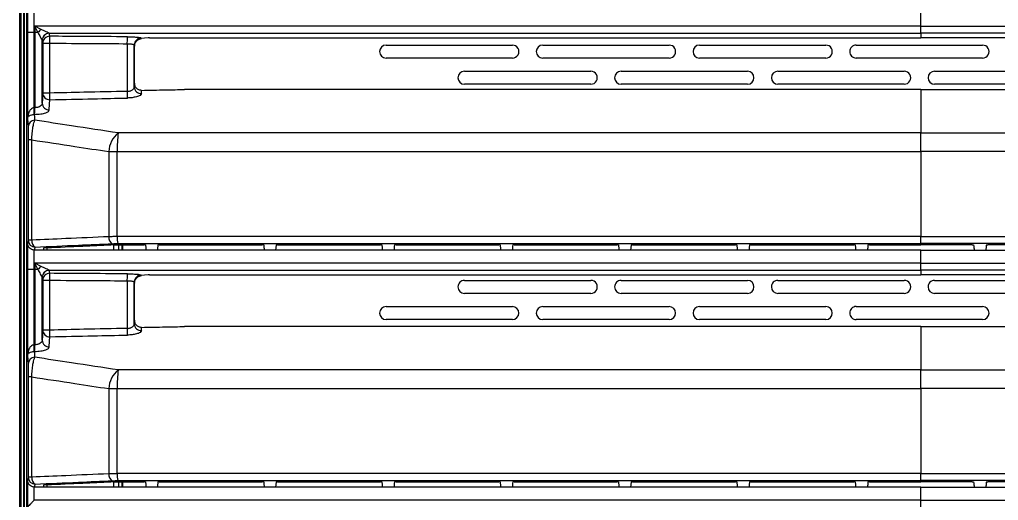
# Model space of a CAD drawing. Header units: millimetres. Extents: x -356 to 237, y 0 to 365.
# Drawn here: x 144.76 to 151.79, y 14.89 to 18.34 of the extents above; entities that cross this region are included whole.
import ezdxf

# ---------------------------------------------------------------- set-up
doc = ezdxf.new("R2010")
doc.units = ezdxf.units.MM

msp = doc.modelspace()

# ---------------------------------------------------------------- linework, layer by layer
at = {"color": 7, "linetype": 'Continuous', "lineweight": 25}
for p, q in [((144.7602, 24.613), (144.7602, 10.1015)), ((144.7687, 10.1015), (144.7687, 24.613)), ((144.7688, 10.1015), (144.7688, 24.613)), ((144.7728, 10.1015), (144.7728, 24.613)), ((144.7877, 24.613), (144.7877, 10.1015)), ((144.7903, 10.1015), (144.7903, 24.613)), ((144.7905, 10.1015), (144.7905, 24.613)), ((144.7926, 24.4127), (144.7926, 10.1015)), ((144.8102, 19.904), (144.8102, 14.8184)), ((144.8177, 18.4346), (144.8177, 18.2482)), ((144.8639, 18.2482), (144.8639, 18.3889)), ((151.2296, 18.294), (151.2296, 18.3887)), ((144.8689, 18.294), (144.8689, 18.2482)), ((144.915, 18.2711), (144.8689, 18.294)), ((144.8689, 18.294), (144.8727, 18.2863)), ((144.8727, 18.2863), (144.8922, 18.2482)), ((144.8727, 18.2482), (144.8727, 18.2863)), ((151.2296, 18.2442), (151.2296, 18.294)), ((144.8177, 18.2482), (144.8177, 17.6352)), ((144.8639, 18.2482), (144.8177, 18.2482)), ((144.8689, 18.2482), (144.8639, 18.2482)), ((144.8639, 17.7091), (144.8639, 18.2482)), ((144.8727, 18.2482), (144.8689, 18.2482)), ((144.8689, 18.2482), (144.8689, 17.7093)), ((144.8922, 18.2482), (144.8727, 18.2482)), ((144.8727, 17.7094), (144.8727, 18.2482)), ((145.6932, 18.2106), (151.2296, 18.2106)), ((151.2296, 18.2442), (151.2296, 18.2106)), ((156.766, 18.2106), (151.2296, 18.2106)), ((144.9227, 17.7414), (144.9227, 18.1931)), ((144.9269, 18.172), (144.9269, 17.8145)), ((144.9269, 18.172), (144.9769, 18.172)), ((144.9769, 17.8145), (144.9769, 18.172)), ((145.5337, 18.1684), (145.5337, 17.8267)), ((145.5837, 17.8585), (145.5837, 18.1592)), ((145.5852, 18.1513), (145.5881, 18.168)), ((145.5852, 17.886), (145.5852, 18.1513)), ((147.3911, 18.1584), (148.2981, 18.1584)), ((148.5161, 18.1584), (149.4231, 18.1584)), ((149.6411, 18.1584), (150.5481, 18.1584)), ((150.7661, 18.1584), (151.6731, 18.1584)), ((148.2981, 18.0654), (147.3911, 18.0654)), ((149.4231, 18.0654), (148.5161, 18.0654)), ((150.5481, 18.0654), (149.6411, 18.0654)), ((151.6731, 18.0654), (150.7661, 18.0654)), ((147.9536, 17.9709), (148.8606, 17.9709)), ((149.0786, 17.9709), (149.9856, 17.9709)), ((150.2036, 17.9709), (151.1106, 17.9709)), ((151.3286, 17.9709), (152.2356, 17.9709)), ((148.8606, 17.8779), (147.9536, 17.8779)), ((149.9856, 17.8779), (149.0786, 17.8779)), ((151.1106, 17.8779), (150.2036, 17.8779)), ((152.2356, 17.8779), (151.3286, 17.8779)), ((144.9769, 17.8145), (144.9269, 17.8145)), ((151.2296, 17.8401), (145.9451, 17.8401)), ((151.2296, 17.8401), (151.2296, 17.5286)), ((151.2296, 17.8401), (156.514, 17.8401)), ((144.8727, 17.7094), (144.8697, 17.7094)), ((151.2296, 17.3946), (151.2296, 17.5286)), ((144.8478, 17.4789), (144.8228, 17.4789)), ((144.8228, 17.4789), (144.8228, 16.7597)), ((144.8478, 16.7597), (144.8478, 17.4789)), ((145.4013, 17.3946), (145.4013, 16.7841)), ((145.4013, 17.3946), (145.4615, 17.3946)), ((145.4615, 16.7849), (145.4615, 17.3946)), ((151.2296, 17.3946), (151.2296, 16.7849)), ((144.8177, 16.7345), (144.8177, 16.5482)), ((144.8478, 16.7597), (144.8228, 16.7597)), ((145.4359, 16.6887), (145.4359, 16.7268)), ((145.4379, 16.7268), (145.6539, 16.7268)), ((145.4705, 16.7268), (145.4705, 16.6887)), ((145.4965, 16.6887), (145.4965, 16.7268)), ((145.5018, 16.6887), (145.5018, 16.7268)), ((145.7623, 16.7268), (146.5019, 16.7268)), ((146.6112, 16.7268), (147.3505, 16.7268)), ((147.4606, 16.7268), (148.1995, 16.7268)), ((148.3102, 16.7268), (149.049, 16.7268)), ((149.1602, 16.7268), (149.8988, 16.7268)), ((150.0102, 16.7268), (150.7487, 16.7268)), ((150.8603, 16.7268), (151.2296, 16.7268)), ((151.2296, 16.7351), (151.2296, 16.7849)), ((151.2296, 16.7268), (151.2296, 16.7351)), ((151.5988, 16.7268), (151.2296, 16.7268)), ((152.449, 16.7268), (151.7104, 16.7268)), ((144.8639, 16.5482), (144.8639, 16.6889)), ((144.9302, 16.6887), (144.8682, 16.6887)), ((145.6682, 16.6887), (144.9302, 16.6887)), ((144.9561, 16.706), (144.9561, 16.6887)), ((145.7492, 16.6887), (145.6682, 16.6887)), ((146.5162, 16.6887), (145.7492, 16.6887)), ((146.5981, 16.6887), (146.5162, 16.6887)), ((147.3646, 16.6887), (146.5981, 16.6887)), ((147.4473, 16.6887), (147.3646, 16.6887)), ((148.2136, 16.6887), (147.4473, 16.6887)), ((148.2969, 16.6887), (148.2136, 16.6887)), ((149.063, 16.6887), (148.2969, 16.6887)), ((149.1467, 16.6887), (149.063, 16.6887)), ((149.9126, 16.6887), (149.1467, 16.6887)), ((149.9967, 16.6887), (149.9126, 16.6887)), ((150.7625, 16.6887), (149.9967, 16.6887)), ((150.8467, 16.6887), (150.7625, 16.6887)), ((151.2296, 16.6887), (150.8467, 16.6887)), ((151.2296, 16.594), (151.2296, 16.6887)), ((151.2296, 16.6887), (151.6125, 16.6887)), ((151.6125, 16.6887), (151.6967, 16.6887)), ((151.6967, 16.6887), (152.4625, 16.6887)), ((144.8689, 16.594), (144.8689, 16.5482)), ((144.915, 16.5711), (144.8689, 16.594)), ((144.8689, 16.594), (144.8727, 16.5863)), ((144.8727, 16.5863), (144.8922, 16.5482)), ((144.8727, 16.5482), (144.8727, 16.5863)), ((151.2296, 16.5442), (151.2296, 16.594)), ((144.8177, 16.5482), (144.8177, 15.9352)), ((144.8639, 16.5482), (144.8177, 16.5482)), ((144.8639, 16.5482), (144.8689, 16.5482)), ((144.8639, 16.0091), (144.8639, 16.5482)), ((144.8727, 16.5482), (144.8689, 16.5482)), ((144.8689, 16.5482), (144.8689, 16.0093)), ((144.8922, 16.5482), (144.8727, 16.5482)), ((144.8727, 16.0094), (144.8727, 16.5482)), ((151.2296, 16.5442), (151.2296, 16.5106)), ((144.9227, 16.0414), (144.9227, 16.4931)), ((144.9269, 16.472), (144.9269, 16.1145)), ((144.9269, 16.472), (144.9769, 16.472)), ((144.9769, 16.1145), (144.9769, 16.472)), ((145.5337, 16.4684), (145.5337, 16.1267)), ((145.5837, 16.1585), (145.5837, 16.4592)), ((145.5852, 16.4513), (145.5881, 16.468)), ((145.5852, 16.186), (145.5852, 16.4513)), ((145.6932, 16.5106), (151.2296, 16.5106)), ((147.9536, 16.4709), (148.8606, 16.4709)), ((149.0786, 16.4709), (149.9856, 16.4709)), ((150.2036, 16.4709), (151.1106, 16.4709)), ((156.766, 16.5106), (151.2296, 16.5106)), ((151.3286, 16.4709), (152.2356, 16.4709)), ((148.8606, 16.3779), (147.9536, 16.3779)), ((149.9856, 16.3779), (149.0786, 16.3779)), ((151.1106, 16.3779), (150.2036, 16.3779)), ((152.2356, 16.3779), (151.3286, 16.3779)), ((147.3911, 16.2834), (148.2981, 16.2834)), ((148.5161, 16.2834), (149.4231, 16.2834)), ((149.6411, 16.2834), (150.5481, 16.2834)), ((150.7661, 16.2834), (151.6731, 16.2834)), ((148.2981, 16.1904), (147.3911, 16.1904)), ((149.4231, 16.1904), (148.5161, 16.1904)), ((150.5481, 16.1904), (149.6411, 16.1904)), ((151.6731, 16.1904), (150.7661, 16.1904)), ((144.9769, 16.1145), (144.9269, 16.1145)), ((151.2296, 16.1401), (145.9451, 16.1401)), ((151.2296, 16.1401), (151.2296, 15.8286)), ((151.2296, 16.1401), (156.514, 16.1401)), ((144.8727, 16.0094), (144.8697, 16.0094)), ((151.2296, 15.6946), (151.2296, 15.8286)), ((144.8478, 15.7789), (144.8228, 15.7789)), ((144.8228, 15.7789), (144.8228, 15.0597)), ((144.8478, 15.0597), (144.8478, 15.7789)), ((145.4013, 15.6946), (145.4013, 15.0841)), ((145.4013, 15.6946), (145.4615, 15.6946)), ((145.4615, 15.0849), (145.4615, 15.6946)), ((151.2296, 15.6946), (151.2296, 15.0849)), ((144.8478, 15.0597), (144.8228, 15.0597)), ((151.2296, 15.0351), (151.2296, 15.0849)), ((144.8177, 15.0345), (144.8177, 14.8442)), ((144.8639, 14.894), (144.8639, 14.9889)), ((144.9302, 14.9887), (144.8682, 14.9887)), ((145.6682, 14.9887), (144.9302, 14.9887)), ((144.9561, 15.006), (144.9561, 14.9887)), ((145.4359, 14.9887), (145.4359, 15.0268)), ((145.4379, 15.0268), (145.6539, 15.0268)), ((145.4705, 15.0268), (145.4705, 14.9887)), ((145.4965, 14.9887), (145.4965, 15.0268)), ((145.5018, 14.9887), (145.5018, 15.0268)), ((145.7492, 14.9887), (145.6682, 14.9887)), ((146.5162, 14.9887), (145.7492, 14.9887)), ((145.7623, 15.0268), (146.5019, 15.0268)), ((146.5981, 14.9887), (146.5162, 14.9887)), ((147.3646, 14.9887), (146.5981, 14.9887)), ((146.6112, 15.0268), (147.3505, 15.0268)), ((147.4473, 14.9887), (147.3646, 14.9887)), ((148.2136, 14.9887), (147.4473, 14.9887)), ((147.4606, 15.0268), (148.1995, 15.0268)), ((148.2969, 14.9887), (148.2136, 14.9887)), ((149.063, 14.9887), (148.2969, 14.9887)), ((148.3102, 15.0268), (149.049, 15.0268)), ((149.1467, 14.9887), (149.063, 14.9887)), ((149.9126, 14.9887), (149.1467, 14.9887)), ((149.1602, 15.0268), (149.8988, 15.0268)), ((149.9967, 14.9887), (149.9126, 14.9887)), ((150.7625, 14.9887), (149.9967, 14.9887)), ((150.0102, 15.0268), (150.7487, 15.0268)), ((150.8467, 14.9887), (150.7625, 14.9887)), ((151.2296, 14.9887), (150.8467, 14.9887)), ((150.8603, 15.0268), (151.2296, 15.0268)), ((151.2296, 15.0268), (151.2296, 15.0351)), ((151.5988, 15.0268), (151.2296, 15.0268)), ((151.2296, 14.9887), (151.6125, 14.9887)), ((151.2296, 14.894), (151.2296, 14.9887)), ((151.6125, 14.9887), (151.6967, 14.9887)), ((151.6967, 14.9887), (152.4625, 14.9887)), ((152.449, 15.0268), (151.7104, 15.0268)), ((151.2296, 14.894), (157.5953, 14.894)), ((151.2296, 14.8442), (151.2296, 14.894))]:
    msp.add_line(p, q, dxfattribs=at)
at = {"color": 7, "linetype": 'Continuous', "lineweight": 25, "flags": 128}
for points in [[(151.2296, 18.294), (149.1075, 18.294), (146.9868, 18.294), (144.8689, 18.294)], [(151.2296, 18.294), (153.3516, 18.294), (155.4725, 18.294), (157.5903, 18.294)], [(144.9717, 18.2442), (147.0554, 18.2442), (149.1419, 18.2442), (151.2296, 18.2442)], [(144.9773, 18.2218), (144.9749, 18.2336), (144.973, 18.2429)], [(144.9769, 18.172), (144.977, 18.1812), (144.9771, 18.1901), (144.9771, 18.1984), (144.9772, 18.2057), (144.9772, 18.212), (144.9772, 18.2168), (144.9773, 18.2201), (144.9773, 18.2218)], [(145.5337, 18.1684), (145.5337, 18.1776), (145.5338, 18.1866), (145.5338, 18.1948), (145.5339, 18.2022), (145.5339, 18.2084), (145.5339, 18.2133), (145.534, 18.2166), (145.534, 18.2182)], [(145.684, 18.2108), (145.6563, 18.2081), (145.6345, 18.2061)], [(157.4875, 18.2442), (155.4037, 18.2442), (153.3173, 18.2442), (151.2296, 18.2442)], [(144.9227, 18.1931), (144.9251, 18.1813), (144.9269, 18.172)], [(144.9269, 17.8145), (144.9246, 17.7736), (144.9227, 17.7414)], [(144.978, 17.7666), (144.978, 17.7696), (144.9779, 17.7736), (144.9778, 17.7787), (144.9776, 17.7847), (144.9775, 17.7915), (144.9773, 17.7988), (144.9771, 17.8065), (144.9769, 17.8145)], [(145.5347, 17.7788), (145.5346, 17.7818), (145.5345, 17.7858), (145.5344, 17.7909), (145.5343, 17.7969), (145.5341, 17.8037), (145.534, 17.811), (145.5338, 17.8188), (145.5337, 17.8267)], [(144.9738, 17.6936), (144.9762, 17.7345), (144.978, 17.7666)], [(144.8703, 17.6196), (144.8689, 17.6431), (144.8679, 17.6615)], [(144.8177, 17.6352), (144.8198, 17.5997), (144.8214, 17.5718)], [(151.2296, 17.5286), (149.6153, 17.5286), (148.0017, 17.5286), (146.7346, 17.5286), (145.4685, 17.5286)], [(151.2296, 17.5286), (152.8439, 17.5286), (154.4575, 17.5286), (155.7246, 17.5286), (156.9907, 17.5286)], [(145.4615, 17.3946), (147.3826, 17.3946), (149.3055, 17.3946), (151.2296, 17.3946)], [(156.9977, 17.3946), (155.0766, 17.3946), (153.1536, 17.3946), (151.2296, 17.3946)], [(144.8228, 16.7597), (144.82, 16.7456), (144.8177, 16.7345)], [(151.2296, 16.7849), (149.3055, 16.7849), (147.3825, 16.7849), (145.4615, 16.7849)], [(145.4647, 16.7351), (147.3846, 16.7351), (149.3066, 16.7351), (151.2296, 16.7351)], [(146.6018, 16.726), (146.5997, 16.7051), (146.5981, 16.6887)], [(149.1504, 16.726), (149.1483, 16.7051), (149.1467, 16.6887)], [(150.0004, 16.726), (149.9983, 16.7051), (149.9967, 16.6887)], [(151.2296, 16.7849), (153.1535, 16.7849), (155.0767, 16.7849), (156.9977, 16.7849)], [(156.9945, 16.7351), (155.0746, 16.7351), (153.1526, 16.7351), (151.2296, 16.7351)], [(151.2296, 16.594), (149.1075, 16.594), (146.9868, 16.594), (144.8689, 16.594)], [(151.2296, 16.594), (153.3516, 16.594), (155.4725, 16.594), (157.5903, 16.594)], [(144.9717, 16.5442), (147.0554, 16.5442), (149.1419, 16.5442), (151.2296, 16.5442)], [(144.9773, 16.5218), (144.9749, 16.5336), (144.973, 16.5429)], [(144.9769, 16.472), (144.977, 16.4812), (144.9771, 16.4901), (144.9771, 16.4984), (144.9772, 16.5057), (144.9772, 16.512), (144.9772, 16.5168), (144.9773, 16.5201), (144.9773, 16.5218)], [(145.5337, 16.4684), (145.5337, 16.4776), (145.5338, 16.4866), (145.5338, 16.4948), (145.5339, 16.5022), (145.5339, 16.5084), (145.5339, 16.5133), (145.534, 16.5166), (145.534, 16.5182)], [(157.4875, 16.5442), (155.4037, 16.5442), (153.3173, 16.5442), (151.2296, 16.5442)], [(144.9227, 16.4931), (144.9251, 16.4813), (144.9269, 16.472)], [(145.684, 16.5108), (145.6563, 16.5081), (145.6345, 16.5061)], [(145.5852, 16.186), (145.5844, 16.1706), (145.5837, 16.1585)], [(144.9269, 16.1145), (144.9246, 16.0736), (144.9227, 16.0414)], [(144.978, 16.0666), (144.978, 16.0696), (144.9779, 16.0736), (144.9778, 16.0787), (144.9776, 16.0847), (144.9775, 16.0915), (144.9773, 16.0988), (144.9771, 16.1066), (144.9769, 16.1145)], [(145.5347, 16.0788), (145.5346, 16.0818), (145.5345, 16.0858), (145.5344, 16.0909), (145.5343, 16.0969), (145.5341, 16.1037), (145.534, 16.111), (145.5338, 16.1188), (145.5337, 16.1267)], [(144.9738, 15.9936), (144.9762, 16.0345), (144.978, 16.0666)], [(144.8703, 15.9196), (144.8689, 15.9431), (144.8679, 15.9615)], [(144.8177, 15.9352), (144.8198, 15.8997), (144.8214, 15.8718)], [(151.2296, 15.8286), (149.6153, 15.8286), (148.0017, 15.8286), (146.7346, 15.8286), (145.4685, 15.8286)], [(151.2296, 15.8286), (152.8439, 15.8286), (154.4575, 15.8286), (155.7246, 15.8286), (156.9907, 15.8286)], [(145.4615, 15.6946), (147.3826, 15.6946), (149.3055, 15.6946), (151.2296, 15.6946)], [(156.9977, 15.6946), (155.0766, 15.6946), (153.1536, 15.6946), (151.2296, 15.6946)], [(144.8228, 15.0597), (144.82, 15.0456), (144.8177, 15.0345)], [(151.2296, 15.0849), (149.3055, 15.0849), (147.3825, 15.0849), (145.4615, 15.0849)], [(151.2296, 15.0849), (153.1535, 15.0849), (155.0767, 15.0849), (156.9977, 15.0849)], [(145.4647, 15.0351), (147.3846, 15.0351), (149.3066, 15.0351), (151.2296, 15.0351)], [(146.6018, 15.026), (146.5997, 15.0051), (146.5981, 14.9887)], [(149.1504, 15.026), (149.1483, 15.0051), (149.1467, 14.9887)], [(150.0004, 15.026), (149.9983, 15.0051), (149.9967, 14.9887)], [(156.9945, 15.0351), (155.0746, 15.0351), (153.1526, 15.0351), (151.2296, 15.0351)], [(151.2296, 14.894), (149.1058, 14.894), (146.9834, 14.894), (144.8639, 14.894)]]:
    msp.add_lwpolyline(points, dxfattribs=at)
at = {"color": 7, "linetype": 'Continuous', "lineweight": 25}
for centre, radius, start, end in [((145.021, 18.1426), 0.1666, 129.53763, 140.6741), ((144.9725, 18.1938), 0.0504, 90.85179, 179.32123), ((144.9727, 18.1929), 0.05, 89.61367, 179.79555), ((144.9769, 18.1718), 0.05, 89.61368, 179.79014), ((145.6336, 18.1591), 0.05, 89.65512, 179.79686), ((147.3911, 18.1119), 0.0465, 90.00028, 179.99972), ((148.2981, 18.1119), 0.0465, 269.99711, 90.00289), ((148.5161, 18.1119), 0.0465, 90.00606, 179.99972), ((149.4231, 18.1119), 0.0465, 269.99711, 90.00289), ((149.6411, 18.1119), 0.0465, 90.00028, 179.99972), ((150.5481, 18.1119), 0.0465, 269.99711, 90.00289), ((150.7661, 18.1119), 0.0465, 89.99619, 180.0096), ((151.6731, 18.1119), 0.0465, 269.99711, 90.00289), ((147.3911, 18.1119), 0.0465, 180.00606, 269.99972), ((148.5161, 18.1119), 0.0465, 180.00606, 269.99394), ((149.6411, 18.1119), 0.0465, 180.00606, 269.99972), ((150.7661, 18.1119), 0.0465, 179.99619, 270.00381), ((147.9536, 17.9244), 0.0465, 90.00028, 179.99394), ((147.9536, 17.9244), 0.0465, 180.00028, 269.99972), ((148.8606, 17.9244), 0.0465, 269.99711, 90.00289), ((149.0786, 17.9244), 0.0465, 90.00028, 179.99394), ((149.0786, 17.9244), 0.0465, 180.00028, 269.99972), ((149.9856, 17.9244), 0.0465, 270.00289, 89.99711), ((150.2036, 17.9244), 0.0465, 90.00028, 179.99394), ((150.2036, 17.9244), 0.0465, 180.00028, 269.99972), ((151.1106, 17.9244), 0.0465, 269.99711, 90.00289), ((151.3286, 17.9244), 0.0465, 90.00028, 179.99394), ((151.3286, 17.9244), 0.0465, 180.00028, 269.99972), ((145.6329, 17.8599), 0.0493, 181.63997, 271.97213), ((144.9762, 17.8159), 0.0493, 181.65089, 272.09828), ((144.582, 17.6816), 0.2832, 355.91812, 5.57161), ((144.5849, 17.6965), 0.2843, 352.92871, 2.58619), ((144.5042, 17.6997), 0.3656, 354.00399, 1.51398), ((144.972, 17.7429), 0.0493, 181.65089, 272.09828), ((144.8706, 17.5704), 0.0492, 90.36775, 178.42021), ((145.5774, 17.3902), 0.1762, 128.20124, 178.54831), ((146.3387, 17.4163), 0.8774, 172.64558, 181.41522), ((144.8728, 16.7599), 0.05, 180.20343, 269.62353), ((144.897, 16.753), 0.0497, 172.33334, 240.35534), ((145.4506, 16.7775), 0.0497, 172.37792, 240.36716), ((145.681, 16.7739), 0.2198, 177.14099, 190.18038), ((145.021, 16.4426), 0.1666, 129.53763, 140.6741), ((144.9725, 16.4938), 0.0504, 90.85179, 179.32123), ((144.9727, 16.4929), 0.05, 89.61367, 179.79555), ((144.9769, 16.4718), 0.05, 89.61368, 179.79014), ((145.6336, 16.4591), 0.05, 89.65512, 179.79686), ((147.9536, 16.4244), 0.0465, 89.9904, 180.00381), ((148.8606, 16.4244), 0.0465, 269.99711, 90.00289), ((149.0786, 16.4244), 0.0465, 89.9904, 180.00381), ((149.9856, 16.4244), 0.0465, 270.00289, 89.99711), ((150.2036, 16.4244), 0.0465, 89.9904, 180.00381), ((151.1106, 16.4244), 0.0465, 269.99711, 90.00289), ((151.3286, 16.4244), 0.0465, 89.9904, 180.00381), ((147.9536, 16.4244), 0.0465, 180.00028, 269.99972), ((149.0786, 16.4244), 0.0465, 180.00028, 269.99972), ((150.2036, 16.4244), 0.0465, 180.00028, 269.99972), ((151.3286, 16.4244), 0.0465, 180.00028, 269.99972), ((147.3911, 16.2369), 0.0465, 90.00028, 179.99972), ((147.3911, 16.2369), 0.0465, 180.00028, 269.99972), ((148.2981, 16.2369), 0.0465, 270, 90), ((148.5161, 16.2369), 0.0465, 90.00606, 179.99972), ((148.5161, 16.2369), 0.0465, 180.00028, 269.99394), ((149.4231, 16.2369), 0.0465, 270, 90), ((149.6411, 16.2369), 0.0465, 90.00028, 179.99972), ((149.6411, 16.2369), 0.0465, 180.00028, 269.99972), ((150.5481, 16.2369), 0.0465, 270, 90), ((150.7661, 16.237), 0.0465, 89.99619, 180.0096), ((150.7661, 16.2369), 0.0465, 179.9904, 270.00381), ((151.6731, 16.2369), 0.0465, 270, 90), ((144.9762, 16.1159), 0.0493, 181.65089, 272.09828), ((145.6329, 16.1599), 0.0493, 181.64254, 271.97517), ((144.972, 16.0429), 0.0493, 181.65089, 272.09828), ((144.582, 15.9816), 0.2832, 355.91812, 5.57161), ((144.5849, 15.9965), 0.2842, 352.92823, 2.58667), ((144.5042, 15.9997), 0.3656, 354.00399, 1.51398), ((144.8706, 15.8704), 0.0492, 90.35988, 178.42246), ((145.5774, 15.6902), 0.1762, 128.20124, 178.54831), ((146.3387, 15.7163), 0.8774, 172.64558, 181.41522), ((144.8727, 15.0598), 0.05, 180.198, 269.62897), ((144.897, 15.053), 0.0497, 172.32994, 240.35875), ((145.4506, 15.0775), 0.0497, 172.37232, 240.37276), ((145.681, 15.0739), 0.2197, 177.13959, 190.18178)]:
    msp.add_arc(centre, radius, start, end, dxfattribs=at)
for points, knots in [([(144.9717, 18.2442), (144.9708, 18.2446), (144.9683, 18.2456), (144.9613, 18.2488), (144.9433, 18.2572), (144.9269, 18.2653), (144.915, 18.2711)], [0, 0, 0, 0, 0.048842, 0.129519, 0.365515, 1, 1, 1, 1]), ([(144.8922, 18.2482), (144.8977, 18.2376), (144.9059, 18.2218), (144.9155, 18.2048), (144.9199, 18.1973), (144.9215, 18.1952), (144.9221, 18.1944)], [0, 0, 0, 0, 0.581319, 0.868006, 0.95326, 1, 1, 1, 1]), ([(144.973, 18.2429), (144.9729, 18.2432), (144.9726, 18.2437), (144.972, 18.244), (144.9717, 18.2442)], [0, 0, 0, 0, 0.459628, 1, 1, 1, 1]), ([(145.534, 18.2182), (145.43, 18.2189), (145.2445, 18.22), (145.0589, 18.2212), (144.9773, 18.2218)], [0, 0, 0, 0, 0.56, 1, 1, 1, 1]), ([(145.534, 18.2182), (145.5481, 18.2181), (145.5737, 18.2179), (145.6046, 18.2149), (145.6246, 18.2139), (145.6319, 18.2101), (145.6339, 18.209)], [0, 0, 0, 0, 0.418847, 0.759008, 0.930695, 1, 1, 1, 1]), ([(145.5881, 18.168), (145.5906, 18.1737), (145.5954, 18.1842), (145.6106, 18.1996), (145.6252, 18.2036), (145.6345, 18.2061)], [0, 0, 0, 0, 0.2926114, 0.5497841, 1, 1, 1, 1]), ([(145.6345, 18.2061), (145.6344, 18.2066), (145.6342, 18.2076), (145.634, 18.2086), (145.6339, 18.209)], [0, 0, 0, 0, 0.559585, 1, 1, 1, 1]), ([(145.6932, 18.2106), (145.6916, 18.2106), (145.6886, 18.2106), (145.6855, 18.2107), (145.684, 18.2108)], [0, 0, 0, 0, 0.505002, 1, 1, 1, 1]), ([(144.9221, 18.1944), (144.9223, 18.1942), (144.9226, 18.1938), (144.9227, 18.1933), (144.9227, 18.1931)], [0, 0, 0, 0, 0.5976616, 1, 1, 1, 1]), ([(144.9769, 18.172), (145.0809, 18.1713), (145.2664, 18.1701), (145.452, 18.1689), (145.5337, 18.1684)], [0, 0, 0, 0, 0.560002, 1, 1, 1, 1]), ([(145.5337, 18.1684), (145.5398, 18.1682), (145.5489, 18.1679), (145.5607, 18.1668), (145.5698, 18.1652), (145.5784, 18.1643), (145.5824, 18.1604), (145.5837, 18.1592)], [0, 0, 0, 0, 0.356785, 0.52766, 0.683188, 0.899384, 1, 1, 1, 1]), ([(145.5837, 18.1592), (145.584, 18.1577), (145.5845, 18.1551), (145.585, 18.1524), (145.5852, 18.1513)], [0, 0, 0, 0, 0.560104, 1, 1, 1, 1]), ([(145.5337, 17.8267), (145.5371, 17.827), (145.544, 17.8275), (145.5536, 17.8298), (145.5624, 17.8331), (145.5716, 17.8383), (145.5808, 17.8462), (145.5828, 17.8547), (145.5837, 17.8585)], [0, 0, 0, 0, 0.161237, 0.322114, 0.462253, 0.599911, 0.820487, 1, 1, 1, 1]), ([(145.5852, 17.886), (145.5849, 17.8808), (145.5844, 17.8717), (145.5839, 17.8625), (145.5837, 17.8585)], [0, 0, 0, 0, 0.560011, 1, 1, 1, 1]), ([(145.636, 17.834), (145.6326, 17.8341), (145.6258, 17.8344), (145.6161, 17.8375), (145.6072, 17.8424), (145.597, 17.8512), (145.5874, 17.8657), (145.586, 17.8792), (145.5852, 17.886)], [0, 0, 0, 0, 0.125297, 0.250765, 0.376093, 0.501244, 0.750572, 1, 1, 1, 1]), ([(145.5337, 17.8267), (145.4297, 17.8245), (145.2442, 17.8206), (145.0586, 17.8164), (144.9769, 17.8145)], [0, 0, 0, 0, 0.560004, 1, 1, 1, 1]), ([(144.978, 17.7666), (145.0819, 17.769), (145.2675, 17.7732), (145.453, 17.7771), (145.5347, 17.7788)], [0, 0, 0, 0, 0.559996, 1, 1, 1, 1]), ([(145.6346, 17.8106), (145.6317, 17.806), (145.6236, 17.7932), (145.5975, 17.7868), (145.5678, 17.7803), (145.5461, 17.7794), (145.5347, 17.7788)], [0, 0, 0, 0, 0.146654, 0.407435, 0.685515, 1, 1, 1, 1]), ([(145.6346, 17.8106), (145.6349, 17.815), (145.6353, 17.8228), (145.6358, 17.8306), (145.636, 17.834)], [0, 0, 0, 0, 0.5600192, 1, 1, 1, 1]), ([(145.636, 17.834), (145.6934, 17.8352), (145.7961, 17.8372), (145.8987, 17.8392), (145.9439, 17.8401)], [0, 0, 0, 0, 0.560008, 1, 1, 1, 1]), ([(145.9439, 17.8401), (145.9441, 17.8401), (145.9445, 17.8401), (145.945, 17.8401), (145.9451, 17.8401)], [0, 0, 0, 0, 0.562512, 1, 1, 1, 1]), ([(144.8639, 17.7091), (144.8599, 17.7081), (144.8516, 17.706), (144.8384, 17.6959), (144.8222, 17.6732), (144.8195, 17.6502), (144.8177, 17.6352)], [0, 0, 0, 0, 0.129206, 0.272907, 0.523803, 1, 1, 1, 1]), ([(144.8689, 17.7093), (144.8679, 17.7093), (144.8663, 17.7093), (144.8646, 17.7092), (144.8639, 17.7091)], [0, 0, 0, 0, 0.559835, 1, 1, 1, 1]), ([(144.8697, 17.7094), (144.8696, 17.7094), (144.8693, 17.7094), (144.869, 17.7093), (144.8689, 17.7093)], [0, 0, 0, 0, 0.55966, 1, 1, 1, 1]), ([(144.9227, 17.7414), (144.9226, 17.7401), (144.9225, 17.7383), (144.9219, 17.7366), (144.9218, 17.7361), (144.9218, 17.736), (144.9211, 17.7341), (144.9181, 17.728), (144.9108, 17.7212), (144.9015, 17.716), (144.8927, 17.7127), (144.883, 17.7103), (144.8762, 17.7097), (144.8727, 17.7094)], [0, 0, 0, 0, 0.063926, 0.080847, 0.085356, 0.086975, 0.087206, 0.180687, 0.400959, 0.538563, 0.678291, 0.83901, 1, 1, 1, 1]), ([(144.8177, 17.6352), (144.8186, 17.6383), (144.8206, 17.6453), (144.8311, 17.6533), (144.8428, 17.658), (144.8545, 17.6607), (144.8611, 17.6612), (144.8645, 17.6615)], [0, 0, 0, 0, 0.163464, 0.374429, 0.655167, 0.822126, 1, 1, 1, 1]), ([(144.8645, 17.6615), (144.865, 17.6615), (144.8658, 17.6615), (144.8666, 17.6615), (144.867, 17.6615)], [0, 0, 0, 0, 0.559236, 1, 1, 1, 1]), ([(144.867, 17.6615), (144.8672, 17.6615), (144.8675, 17.6615), (144.8677, 17.6615), (144.8679, 17.6615)], [0, 0, 0, 0, 0.559775, 1, 1, 1, 1]), ([(144.8679, 17.6615), (144.883, 17.6621), (144.9108, 17.6632), (144.9435, 17.6713), (144.9668, 17.6799), (144.9719, 17.6898), (144.9738, 17.6936)], [0, 0, 0, 0, 0.392449, 0.717181, 0.893069, 1, 1, 1, 1]), ([(144.8214, 17.5718), (144.8216, 17.5667), (144.8222, 17.5533), (144.8225, 17.5317), (144.8227, 17.5058), (144.8228, 17.4882), (144.8228, 17.4789)], [0, 0, 0, 0, 0.165395, 0.431257, 0.69956, 1, 1, 1, 1]), ([(144.8478, 17.4789), (144.8486, 17.4951), (144.8503, 17.5253), (144.8557, 17.5657), (144.8612, 17.5969), (144.8677, 17.6132), (144.8703, 17.6196)], [0, 0, 0, 0, 0.339843, 0.632774, 0.855599, 1, 1, 1, 1]), ([(145.4685, 17.5286), (145.3568, 17.5457), (145.1574, 17.5762), (144.958, 17.6064), (144.8703, 17.6196)], [0, 0, 0, 0, 0.560013, 1, 1, 1, 1]), ([(144.8478, 17.4789), (144.9511, 17.4633), (145.1356, 17.4353), (145.3201, 17.4071), (145.4013, 17.3946)], [0, 0, 0, 0, 0.5599894, 1, 1, 1, 1]), ([(144.8639, 16.6889), (144.8604, 16.6894), (144.8534, 16.6904), (144.8411, 16.6954), (144.829, 16.7047), (144.8197, 16.7191), (144.8184, 16.7295), (144.8177, 16.7345)], [0, 0, 0, 0, 0.1480977, 0.2986408, 0.5583407, 0.7867802, 1, 1, 1, 1]), ([(145.4013, 16.7841), (145.298, 16.7795), (145.1135, 16.7713), (144.9289, 16.7632), (144.8478, 16.7597)], [0, 0, 0, 0, 0.560004, 1, 1, 1, 1]), ([(144.8724, 16.7099), (144.9758, 16.7144), (145.1603, 16.7225), (145.3448, 16.7307), (145.426, 16.7343)], [0, 0, 0, 0, 0.559999, 1, 1, 1, 1]), ([(144.958, 16.7061), (145.0436, 16.7099), (145.1964, 16.7166), (145.3492, 16.7234), (145.4164, 16.7264)], [0, 0, 0, 0, 0.559995, 1, 1, 1, 1]), ([(145.4615, 16.7849), (145.4512, 16.7848), (145.4311, 16.7848), (145.4111, 16.7843), (145.4013, 16.7841)], [0, 0, 0, 0, 0.51293, 1, 1, 1, 1]), ([(145.4379, 16.7268), (145.4343, 16.7268), (145.4271, 16.7268), (145.4199, 16.7265), (145.4164, 16.7264)], [0, 0, 0, 0, 0.512987, 1, 1, 1, 1]), ([(145.426, 16.7343), (145.433, 16.7345), (145.4459, 16.735), (145.4588, 16.735), (145.4647, 16.7351)], [0, 0, 0, 0, 0.5446014, 1, 1, 1, 1]), ([(145.6645, 16.7259), (145.6644, 16.726), (145.6641, 16.7262), (145.663, 16.7263), (145.6615, 16.7265), (145.6596, 16.7267), (145.6571, 16.7268), (145.6552, 16.7268), (145.6539, 16.7268)], [0, 0, 0, 0, 0.039491, 0.11795, 0.3056, 0.463994, 0.638263, 1, 1, 1, 1]), ([(145.6645, 16.7259), (145.665, 16.7217), (145.6657, 16.7147), (145.6666, 16.7051), (145.6674, 16.6969), (145.668, 16.6915), (145.6682, 16.6887)], [0, 0, 0, 0, 0.340034, 0.559976, 0.780057, 1, 1, 1, 1]), ([(145.7529, 16.726), (145.7522, 16.719), (145.751, 16.7066), (145.7498, 16.6942), (145.7492, 16.6887)], [0, 0, 0, 0, 0.559986, 1, 1, 1, 1]), ([(145.7623, 16.7268), (145.7611, 16.7268), (145.7589, 16.7268), (145.7561, 16.7267), (145.7543, 16.7264), (145.7533, 16.7263), (145.753, 16.7261), (145.7529, 16.726)], [0, 0, 0, 0, 0.372606, 0.701403, 0.894383, 0.965076, 1, 1, 1, 1]), ([(146.5125, 16.7259), (146.5123, 16.726), (146.512, 16.7262), (146.5109, 16.7263), (146.5094, 16.7265), (146.5076, 16.7267), (146.5051, 16.7268), (146.5032, 16.7268), (146.5019, 16.7268)], [0, 0, 0, 0, 0.038898, 0.116835, 0.304568, 0.462722, 0.636934, 1, 1, 1, 1]), ([(146.5125, 16.7259), (146.5129, 16.7217), (146.5136, 16.7147), (146.5145, 16.7051), (146.5153, 16.6969), (146.5159, 16.6915), (146.5162, 16.6887)], [0, 0, 0, 0, 0.339944, 0.559967, 0.779977, 1, 1, 1, 1]), ([(146.6112, 16.7268), (146.61, 16.7268), (146.6078, 16.7268), (146.6049, 16.7266), (146.6031, 16.7264), (146.6021, 16.7263), (146.6019, 16.7261), (146.6018, 16.726)], [0, 0, 0, 0, 0.371865, 0.700926, 0.893692, 0.964665, 1, 1, 1, 1]), ([(147.3609, 16.7259), (147.3608, 16.726), (147.3605, 16.7262), (147.3594, 16.7263), (147.3579, 16.7265), (147.3561, 16.7267), (147.3537, 16.7268), (147.3518, 16.7268), (147.3505, 16.7268)], [0, 0, 0, 0, 0.038526, 0.115391, 0.304453, 0.461961, 0.636515, 1, 1, 1, 1]), ([(147.3609, 16.7259), (147.3614, 16.7217), (147.3621, 16.7148), (147.363, 16.7051), (147.3638, 16.6969), (147.3644, 16.6915), (147.3646, 16.6887)], [0, 0, 0, 0, 0.339984, 0.559952, 0.780045, 1, 1, 1, 1]), ([(147.451, 16.726), (147.4503, 16.719), (147.4491, 16.7066), (147.4478, 16.6942), (147.4473, 16.6887)], [0, 0, 0, 0, 0.560004, 1, 1, 1, 1]), ([(147.4606, 16.7268), (147.4594, 16.7268), (147.4571, 16.7268), (147.4542, 16.7266), (147.4524, 16.7264), (147.4514, 16.7263), (147.4511, 16.726), (147.451, 16.726)], [0, 0, 0, 0, 0.370914, 0.699952, 0.892704, 0.964355, 1, 1, 1, 1]), ([(148.2099, 16.7259), (148.2098, 16.726), (148.2095, 16.7262), (148.2084, 16.7263), (148.2069, 16.7266), (148.2051, 16.7267), (148.2027, 16.7268), (148.2008, 16.7268), (148.1995, 16.7268)], [0, 0, 0, 0, 0.03793, 0.114281, 0.303525, 0.461293, 0.635439, 1, 1, 1, 1]), ([(148.2099, 16.7259), (148.2103, 16.7217), (148.211, 16.7148), (148.212, 16.7051), (148.2128, 16.6969), (148.2133, 16.6915), (148.2136, 16.6887)], [0, 0, 0, 0, 0.340033, 0.560068, 0.779965, 1, 1, 1, 1]), ([(148.3006, 16.726), (148.2999, 16.719), (148.2987, 16.7066), (148.2974, 16.6942), (148.2969, 16.6887)], [0, 0, 0, 0, 0.560018, 1, 1, 1, 1]), ([(148.3102, 16.7268), (148.309, 16.7268), (148.3068, 16.7268), (148.3039, 16.7266), (148.302, 16.7264), (148.301, 16.7263), (148.3007, 16.726), (148.3006, 16.726)], [0, 0, 0, 0, 0.370293, 0.699663, 0.892252, 0.964068, 1, 1, 1, 1]), ([(149.0593, 16.7259), (149.0592, 16.726), (149.0588, 16.7262), (149.0578, 16.7263), (149.0563, 16.7266), (149.0545, 16.7267), (149.0521, 16.7268), (149.0503, 16.7268), (149.049, 16.7268)], [0, 0, 0, 0, 0.0372877, 0.1130473, 0.3027576, 0.4602008, 0.6342076, 1, 1, 1, 1]), ([(149.0593, 16.7259), (149.0597, 16.7217), (149.0604, 16.7148), (149.0613, 16.7051), (149.0622, 16.6969), (149.0627, 16.6915), (149.063, 16.6887)], [0, 0, 0, 0, 0.340073, 0.560052, 0.78002, 1, 1, 1, 1]), ([(149.1602, 16.7268), (149.1589, 16.7268), (149.1567, 16.7268), (149.1537, 16.7266), (149.1518, 16.7264), (149.1508, 16.7262), (149.1505, 16.726), (149.1504, 16.726)], [0, 0, 0, 0, 0.3694007, 0.6992681, 0.8913247, 0.9639151, 1, 1, 1, 1]), ([(149.9089, 16.7259), (149.9088, 16.726), (149.9085, 16.7262), (149.9074, 16.7264), (149.906, 16.7266), (149.9042, 16.7267), (149.9019, 16.7268), (149.9, 16.7268), (149.8988, 16.7268)], [0, 0, 0, 0, 0.0376658, 0.1123089, 0.3025263, 0.4597743, 0.6336979, 1, 1, 1, 1]), ([(149.9089, 16.7259), (149.9093, 16.7217), (149.91, 16.7148), (149.911, 16.7051), (149.9118, 16.6969), (149.9124, 16.6915), (149.9126, 16.6887)], [0, 0, 0, 0, 0.339975, 0.560025, 0.780075, 1, 1, 1, 1]), ([(150.0102, 16.7268), (150.009, 16.7268), (150.0067, 16.7268), (150.0037, 16.7266), (150.0018, 16.7264), (150.0008, 16.7262), (150.0005, 16.726), (150.0004, 16.726)], [0, 0, 0, 0, 0.368787, 0.698892, 0.890839, 0.964034, 1, 1, 1, 1]), ([(150.7588, 16.7259), (150.7587, 16.726), (150.7584, 16.7262), (150.7573, 16.7264), (150.7559, 16.7266), (150.7542, 16.7267), (150.7518, 16.7268), (150.75, 16.7268), (150.7487, 16.7268)], [0, 0, 0, 0, 0.0370257, 0.1110843, 0.3018746, 0.4588574, 0.6327167, 1, 1, 1, 1]), ([(150.7588, 16.7259), (150.7592, 16.7217), (150.7599, 16.7148), (150.7609, 16.7051), (150.7617, 16.6969), (150.7622, 16.6915), (150.7625, 16.6887)], [0, 0, 0, 0, 0.340027, 0.56001, 0.780005, 1, 1, 1, 1]), ([(150.8504, 16.7259), (150.8497, 16.719), (150.8485, 16.7066), (150.8472, 16.6942), (150.8467, 16.6887)], [0, 0, 0, 0, 0.559995, 1, 1, 1, 1]), ([(150.8603, 16.7268), (150.8591, 16.7268), (150.8573, 16.7268), (150.855, 16.7267), (150.8532, 16.7266), (150.8518, 16.7264), (150.8508, 16.7262), (150.8505, 16.726), (150.8504, 16.7259)], [0, 0, 0, 0, 0.3677948, 0.5415776, 0.6978148, 0.8891778, 0.9629827, 1, 1, 1, 1]), ([(151.5988, 16.7268), (151.6001, 16.7268), (151.6019, 16.7268), (151.6042, 16.7267), (151.606, 16.7266), (151.6073, 16.7264), (151.6084, 16.7262), (151.6087, 16.726), (151.6088, 16.7259)], [0, 0, 0, 0, 0.3677669, 0.5415365, 0.6977619, 0.8895735, 0.9633728, 1, 1, 1, 1]), ([(151.6088, 16.7259), (151.6095, 16.719), (151.6107, 16.7066), (151.612, 16.6942), (151.6125, 16.6887)], [0, 0, 0, 0, 0.559995, 1, 1, 1, 1]), ([(151.7004, 16.7259), (151.7, 16.7217), (151.6993, 16.7148), (151.6983, 16.7051), (151.6975, 16.6969), (151.697, 16.6915), (151.6967, 16.6887)], [0, 0, 0, 0, 0.340015, 0.56001, 0.780005, 1, 1, 1, 1]), ([(151.7004, 16.7259), (151.7005, 16.726), (151.7008, 16.7262), (151.7018, 16.7264), (151.7032, 16.7266), (151.705, 16.7267), (151.7074, 16.7268), (151.7092, 16.7268), (151.7104, 16.7268)], [0, 0, 0, 0, 0.037026, 0.111535, 0.301868, 0.458853, 0.633175, 1, 1, 1, 1]), ([(144.8639, 16.6889), (144.8647, 16.6889), (144.8661, 16.6888), (144.8676, 16.6888), (144.8682, 16.6887)], [0, 0, 0, 0, 0.559602, 1, 1, 1, 1]), ([(144.8682, 16.6887), (144.869, 16.6927), (144.8704, 16.6997), (144.8718, 16.7068), (144.8724, 16.7099)], [0, 0, 0, 0, 0.559862, 1, 1, 1, 1]), ([(144.933, 16.7026), (144.9325, 16.7), (144.9316, 16.6954), (144.9306, 16.6908), (144.9302, 16.6887)], [0, 0, 0, 0, 0.559971, 1, 1, 1, 1]), ([(144.958, 16.7061), (144.9547, 16.706), (144.9486, 16.7057), (144.9411, 16.7048), (144.9359, 16.7043), (144.9338, 16.7031), (144.933, 16.7026)], [0, 0, 0, 0, 0.388766, 0.713671, 0.897687, 1, 1, 1, 1]), ([(144.8922, 16.5482), (144.8977, 16.5376), (144.9059, 16.5218), (144.9155, 16.5048), (144.9199, 16.4973), (144.9215, 16.4952), (144.9221, 16.4944)], [0, 0, 0, 0, 0.581317, 0.868004, 0.953322, 1, 1, 1, 1]), ([(144.9717, 16.5442), (144.9708, 16.5446), (144.9683, 16.5456), (144.9613, 16.5488), (144.9433, 16.5572), (144.9269, 16.5653), (144.915, 16.5711)], [0, 0, 0, 0, 0.048842, 0.129519, 0.365515, 1, 1, 1, 1]), ([(144.973, 16.5429), (144.9729, 16.5432), (144.9726, 16.5437), (144.972, 16.544), (144.9717, 16.5442)], [0, 0, 0, 0, 0.459628, 1, 1, 1, 1]), ([(145.534, 16.5182), (145.43, 16.5189), (145.2445, 16.52), (145.0589, 16.5212), (144.9773, 16.5218)], [0, 0, 0, 0, 0.56, 1, 1, 1, 1]), ([(145.534, 16.5182), (145.5481, 16.5181), (145.5737, 16.5179), (145.6046, 16.5149), (145.6246, 16.5139), (145.6319, 16.5101), (145.6339, 16.509)], [0, 0, 0, 0, 0.418853, 0.759017, 0.930714, 1, 1, 1, 1]), ([(144.9221, 16.4944), (144.9223, 16.4942), (144.9226, 16.4938), (144.9227, 16.4933), (144.9227, 16.4931)], [0, 0, 0, 0, 0.5976616, 1, 1, 1, 1]), ([(144.9769, 16.472), (145.0809, 16.4713), (145.2664, 16.4701), (145.452, 16.4689), (145.5337, 16.4684)], [0, 0, 0, 0, 0.560001, 1, 1, 1, 1]), ([(145.5337, 16.4684), (145.5398, 16.4682), (145.5489, 16.4679), (145.5607, 16.4668), (145.5698, 16.4652), (145.5784, 16.4643), (145.5824, 16.4604), (145.5837, 16.4592)], [0, 0, 0, 0, 0.35679, 0.527667, 0.683183, 0.899382, 1, 1, 1, 1]), ([(145.5837, 16.4592), (145.584, 16.4577), (145.5845, 16.4551), (145.585, 16.4524), (145.5852, 16.4513)], [0, 0, 0, 0, 0.560104, 1, 1, 1, 1]), ([(145.5881, 16.468), (145.5906, 16.4736), (145.5954, 16.4842), (145.6106, 16.4996), (145.6252, 16.5036), (145.6345, 16.5061)], [0, 0, 0, 0, 0.292658, 0.549814, 1, 1, 1, 1]), ([(145.6345, 16.5061), (145.6344, 16.5066), (145.6342, 16.5076), (145.634, 16.5086), (145.6339, 16.509)], [0, 0, 0, 0, 0.559585, 1, 1, 1, 1]), ([(145.6932, 16.5106), (145.6916, 16.5106), (145.6886, 16.5106), (145.6855, 16.5107), (145.684, 16.5108)], [0, 0, 0, 0, 0.505002, 1, 1, 1, 1]), ([(145.636, 16.134), (145.6326, 16.1341), (145.6258, 16.1344), (145.6161, 16.1375), (145.6072, 16.1424), (145.597, 16.1512), (145.5874, 16.1657), (145.586, 16.1792), (145.5852, 16.186)], [0, 0, 0, 0, 0.125297, 0.250765, 0.376093, 0.501244, 0.750572, 1, 1, 1, 1]), ([(145.5337, 16.1267), (145.4297, 16.1245), (145.2442, 16.1206), (145.0586, 16.1164), (144.9769, 16.1145)], [0, 0, 0, 0, 0.560004, 1, 1, 1, 1]), ([(145.5337, 16.1267), (145.5371, 16.127), (145.544, 16.1275), (145.5536, 16.1298), (145.5624, 16.1331), (145.5716, 16.1383), (145.5808, 16.1462), (145.5828, 16.1546), (145.5837, 16.1585)], [0, 0, 0, 0, 0.161253, 0.322138, 0.462259, 0.59996, 0.820548, 1, 1, 1, 1]), ([(145.6346, 16.1106), (145.6317, 16.106), (145.6236, 16.0932), (145.5975, 16.0868), (145.5678, 16.0803), (145.5461, 16.0794), (145.5347, 16.0788)], [0, 0, 0, 0, 0.146654, 0.407435, 0.685515, 1, 1, 1, 1]), ([(145.6346, 16.1106), (145.6349, 16.115), (145.6353, 16.1228), (145.6358, 16.1306), (145.636, 16.134)], [0, 0, 0, 0, 0.5600192, 1, 1, 1, 1]), ([(145.636, 16.134), (145.6934, 16.1352), (145.7961, 16.1372), (145.8987, 16.1392), (145.9439, 16.1401)], [0, 0, 0, 0, 0.560008, 1, 1, 1, 1]), ([(145.9439, 16.1401), (145.9441, 16.1401), (145.9445, 16.1401), (145.945, 16.1401), (145.9451, 16.1401)], [0, 0, 0, 0, 0.562512, 1, 1, 1, 1]), ([(144.9227, 16.0414), (144.9226, 16.0401), (144.9225, 16.0383), (144.9219, 16.0366), (144.9218, 16.0361), (144.9218, 16.036), (144.9211, 16.0341), (144.9181, 16.028), (144.9108, 16.0212), (144.9015, 16.016), (144.8927, 16.0127), (144.883, 16.0103), (144.8762, 16.0097), (144.8727, 16.0094)], [0, 0, 0, 0, 0.063926, 0.080847, 0.085356, 0.086975, 0.087206, 0.180687, 0.400959, 0.538563, 0.678291, 0.83901, 1, 1, 1, 1]), ([(144.978, 16.0666), (145.0819, 16.069), (145.2675, 16.0732), (145.453, 16.0771), (145.5347, 16.0788)], [0, 0, 0, 0, 0.559996, 1, 1, 1, 1]), ([(144.8639, 16.0091), (144.8599, 16.0081), (144.8516, 16.006), (144.8384, 15.9959), (144.8222, 15.9732), (144.8195, 15.9502), (144.8177, 15.9352)], [0, 0, 0, 0, 0.129207, 0.272909, 0.523848, 1, 1, 1, 1]), ([(144.8177, 15.9352), (144.8186, 15.9383), (144.8206, 15.9453), (144.8311, 15.9533), (144.8428, 15.958), (144.8545, 15.9607), (144.8611, 15.9612), (144.8645, 15.9615)], [0, 0, 0, 0, 0.163464, 0.374429, 0.655167, 0.822126, 1, 1, 1, 1]), ([(144.8689, 16.0093), (144.8679, 16.0093), (144.8663, 16.0093), (144.8646, 16.0092), (144.8639, 16.0091)], [0, 0, 0, 0, 0.559835, 1, 1, 1, 1]), ([(144.8645, 15.9615), (144.865, 15.9615), (144.8658, 15.9615), (144.8666, 15.9615), (144.867, 15.9615)], [0, 0, 0, 0, 0.559236, 1, 1, 1, 1]), ([(144.867, 15.9615), (144.8672, 15.9615), (144.8675, 15.9615), (144.8677, 15.9615), (144.8679, 15.9615)], [0, 0, 0, 0, 0.559775, 1, 1, 1, 1]), ([(144.8679, 15.9615), (144.883, 15.9621), (144.9108, 15.9632), (144.9435, 15.9713), (144.9668, 15.9799), (144.9719, 15.9898), (144.9738, 15.9936)], [0, 0, 0, 0, 0.392449, 0.717181, 0.893069, 1, 1, 1, 1]), ([(144.8697, 16.0094), (144.8696, 16.0094), (144.8693, 16.0094), (144.869, 16.0093), (144.8689, 16.0093)], [0, 0, 0, 0, 0.55966, 1, 1, 1, 1]), ([(144.8478, 15.7789), (144.8486, 15.7951), (144.8503, 15.8253), (144.8557, 15.8657), (144.8612, 15.8969), (144.8677, 15.9132), (144.8703, 15.9196)], [0, 0, 0, 0, 0.3398537, 0.6327937, 0.8556249, 1, 1, 1, 1]), ([(145.4685, 15.8286), (145.3568, 15.8457), (145.1574, 15.8762), (144.958, 15.9064), (144.8703, 15.9196)], [0, 0, 0, 0, 0.560013, 1, 1, 1, 1]), ([(144.8214, 15.8718), (144.8216, 15.8667), (144.8222, 15.8533), (144.8225, 15.8317), (144.8227, 15.8058), (144.8228, 15.7882), (144.8228, 15.7789)], [0, 0, 0, 0, 0.165395, 0.431257, 0.69956, 1, 1, 1, 1]), ([(144.8478, 15.7789), (144.9511, 15.7633), (145.1356, 15.7353), (145.3201, 15.7071), (145.4013, 15.6946)], [0, 0, 0, 0, 0.5599894, 1, 1, 1, 1]), ([(145.4013, 15.0841), (145.298, 15.0795), (145.1135, 15.0713), (144.9289, 15.0632), (144.8478, 15.0597)], [0, 0, 0, 0, 0.560004, 1, 1, 1, 1]), ([(145.4615, 15.0849), (145.4512, 15.0848), (145.4311, 15.0848), (145.4111, 15.0843), (145.4013, 15.0841)], [0, 0, 0, 0, 0.51293, 1, 1, 1, 1]), ([(144.8639, 14.9889), (144.8604, 14.9894), (144.8534, 14.9904), (144.8411, 14.9954), (144.829, 15.0047), (144.8197, 15.0191), (144.8184, 15.0295), (144.8177, 15.0345)], [0, 0, 0, 0, 0.148095, 0.298611, 0.558348, 0.786784, 1, 1, 1, 1]), ([(144.8639, 14.9889), (144.8647, 14.9889), (144.8661, 14.9888), (144.8676, 14.9888), (144.8682, 14.9887)], [0, 0, 0, 0, 0.559643, 1, 1, 1, 1]), ([(144.8682, 14.9887), (144.869, 14.9927), (144.8704, 14.9997), (144.8718, 15.0068), (144.8724, 15.0099)], [0, 0, 0, 0, 0.559862, 1, 1, 1, 1]), ([(144.8724, 15.0099), (144.9758, 15.0144), (145.1603, 15.0225), (145.3448, 15.0307), (145.426, 15.0343)], [0, 0, 0, 0, 0.559999, 1, 1, 1, 1]), ([(144.933, 15.0026), (144.9325, 15), (144.9316, 14.9954), (144.9306, 14.9908), (144.9302, 14.9887)], [0, 0, 0, 0, 0.559971, 1, 1, 1, 1]), ([(144.958, 15.0061), (144.9547, 15.006), (144.9486, 15.0057), (144.9411, 15.0048), (144.9359, 15.0043), (144.9338, 15.0031), (144.933, 15.0026)], [0, 0, 0, 0, 0.388766, 0.713671, 0.897687, 1, 1, 1, 1]), ([(144.958, 15.0061), (145.0436, 15.0099), (145.1964, 15.0166), (145.3492, 15.0234), (145.4164, 15.0264)], [0, 0, 0, 0, 0.559995, 1, 1, 1, 1]), ([(145.4379, 15.0268), (145.4343, 15.0268), (145.4271, 15.0268), (145.4199, 15.0265), (145.4164, 15.0264)], [0, 0, 0, 0, 0.512987, 1, 1, 1, 1]), ([(145.426, 15.0343), (145.433, 15.0345), (145.4459, 15.035), (145.4588, 15.035), (145.4647, 15.0351)], [0, 0, 0, 0, 0.5446014, 1, 1, 1, 1]), ([(145.6645, 15.0259), (145.6644, 15.026), (145.6641, 15.0262), (145.663, 15.0263), (145.6615, 15.0265), (145.6596, 15.0267), (145.6571, 15.0268), (145.6552, 15.0268), (145.6539, 15.0268)], [0, 0, 0, 0, 0.039491, 0.11795, 0.3056, 0.463994, 0.638263, 1, 1, 1, 1]), ([(145.6645, 15.0259), (145.665, 15.0217), (145.6657, 15.0147), (145.6666, 15.0051), (145.6674, 14.9969), (145.668, 14.9915), (145.6682, 14.9887)], [0, 0, 0, 0, 0.340034, 0.559976, 0.780057, 1, 1, 1, 1]), ([(145.7529, 15.026), (145.7522, 15.019), (145.751, 15.0066), (145.7498, 14.9942), (145.7492, 14.9887)], [0, 0, 0, 0, 0.559986, 1, 1, 1, 1]), ([(145.7623, 15.0268), (145.7611, 15.0268), (145.7589, 15.0268), (145.7561, 15.0267), (145.7543, 15.0264), (145.7533, 15.0263), (145.753, 15.0261), (145.7529, 15.026)], [0, 0, 0, 0, 0.3726899, 0.7015611, 0.8946469, 0.9653561, 1, 1, 1, 1]), ([(146.5125, 15.0259), (146.5123, 15.026), (146.512, 15.0262), (146.5109, 15.0263), (146.5094, 15.0265), (146.5076, 15.0267), (146.5051, 15.0268), (146.5032, 15.0268), (146.5019, 15.0268)], [0, 0, 0, 0, 0.038898, 0.116835, 0.304568, 0.462722, 0.636934, 1, 1, 1, 1]), ([(146.5125, 15.0259), (146.5129, 15.0217), (146.5136, 15.0147), (146.5145, 15.0051), (146.5153, 14.9969), (146.5159, 14.9915), (146.5162, 14.9887)], [0, 0, 0, 0, 0.340069, 0.559967, 0.779977, 1, 1, 1, 1]), ([(146.6112, 15.0268), (146.61, 15.0268), (146.6078, 15.0268), (146.6049, 15.0266), (146.6031, 15.0264), (146.6021, 15.0263), (146.6019, 15.0261), (146.6018, 15.026)], [0, 0, 0, 0, 0.371865, 0.700926, 0.893692, 0.964665, 1, 1, 1, 1]), ([(147.3609, 15.0259), (147.3608, 15.026), (147.3605, 15.0262), (147.3594, 15.0263), (147.3579, 15.0265), (147.3561, 15.0267), (147.3537, 15.0268), (147.3518, 15.0268), (147.3505, 15.0268)], [0, 0, 0, 0, 0.038527, 0.115393, 0.304457, 0.461935, 0.63651, 1, 1, 1, 1]), ([(147.3609, 15.0259), (147.3614, 15.0217), (147.3621, 15.0147), (147.363, 15.0051), (147.3638, 14.9969), (147.3644, 14.9915), (147.3646, 14.9887)], [0, 0, 0, 0, 0.339984, 0.560077, 0.780045, 1, 1, 1, 1]), ([(147.451, 15.026), (147.4503, 15.019), (147.4491, 15.0066), (147.4478, 14.9942), (147.4473, 14.9887)], [0, 0, 0, 0, 0.560004, 1, 1, 1, 1]), ([(147.4606, 15.0268), (147.4594, 15.0268), (147.4571, 15.0268), (147.4542, 15.0267), (147.4524, 15.0264), (147.4514, 15.0263), (147.4511, 15.026), (147.451, 15.026)], [0, 0, 0, 0, 0.370914, 0.699952, 0.892704, 0.964355, 1, 1, 1, 1]), ([(148.2099, 15.0259), (148.2098, 15.026), (148.2095, 15.0262), (148.2084, 15.0263), (148.2069, 15.0266), (148.2051, 15.0267), (148.2027, 15.0268), (148.2008, 15.0268), (148.1995, 15.0268)], [0, 0, 0, 0, 0.03793, 0.114281, 0.303525, 0.461293, 0.635439, 1, 1, 1, 1]), ([(148.2099, 15.0259), (148.2103, 15.0217), (148.211, 15.0148), (148.212, 15.0051), (148.2128, 14.9969), (148.2133, 14.9915), (148.2136, 14.9887)], [0, 0, 0, 0, 0.340033, 0.560068, 0.779965, 1, 1, 1, 1]), ([(148.3006, 15.026), (148.2999, 15.019), (148.2987, 15.0066), (148.2974, 14.9942), (148.2969, 14.9887)], [0, 0, 0, 0, 0.560018, 1, 1, 1, 1]), ([(148.3102, 15.0268), (148.309, 15.0268), (148.3068, 15.0268), (148.3039, 15.0266), (148.302, 15.0264), (148.301, 15.0263), (148.3007, 15.026), (148.3006, 15.026)], [0, 0, 0, 0, 0.370293, 0.699663, 0.892252, 0.964068, 1, 1, 1, 1]), ([(149.0593, 15.0259), (149.0592, 15.026), (149.0588, 15.0262), (149.0578, 15.0263), (149.0563, 15.0266), (149.0545, 15.0267), (149.0521, 15.0268), (149.0503, 15.0268), (149.049, 15.0268)], [0, 0, 0, 0, 0.0372877, 0.1130473, 0.3027576, 0.4602008, 0.6342076, 1, 1, 1, 1]), ([(149.0593, 15.0259), (149.0597, 15.0217), (149.0604, 15.0148), (149.0613, 15.0051), (149.0622, 14.9969), (149.0627, 14.9915), (149.063, 14.9887)], [0, 0, 0, 0, 0.340073, 0.560052, 0.78002, 1, 1, 1, 1]), ([(149.1602, 15.0268), (149.1589, 15.0268), (149.1567, 15.0268), (149.1537, 15.0266), (149.1518, 15.0264), (149.1508, 15.0262), (149.1505, 15.026), (149.1504, 15.026)], [0, 0, 0, 0, 0.3694007, 0.6992681, 0.8913247, 0.9639151, 1, 1, 1, 1]), ([(149.9089, 15.0259), (149.9088, 15.026), (149.9085, 15.0262), (149.9074, 15.0264), (149.906, 15.0266), (149.9042, 15.0267), (149.9019, 15.0268), (149.9, 15.0268), (149.8988, 15.0268)], [0, 0, 0, 0, 0.0376658, 0.1123089, 0.3025263, 0.4597743, 0.6336979, 1, 1, 1, 1]), ([(149.9089, 15.0259), (149.9093, 15.0217), (149.91, 15.0148), (149.911, 15.0051), (149.9118, 14.9969), (149.9124, 14.9915), (149.9126, 14.9887)], [0, 0, 0, 0, 0.339975, 0.560025, 0.780075, 1, 1, 1, 1]), ([(150.0102, 15.0268), (150.009, 15.0268), (150.0067, 15.0268), (150.0037, 15.0266), (150.0018, 15.0264), (150.0008, 15.0262), (150.0005, 15.026), (150.0004, 15.026)], [0, 0, 0, 0, 0.368787, 0.698892, 0.890839, 0.964034, 1, 1, 1, 1]), ([(150.7588, 15.0259), (150.7587, 15.026), (150.7584, 15.0262), (150.7573, 15.0264), (150.7559, 15.0266), (150.7542, 15.0267), (150.7518, 15.0268), (150.75, 15.0268), (150.7487, 15.0268)], [0, 0, 0, 0, 0.0370257, 0.1110843, 0.3018746, 0.4588574, 0.6327167, 1, 1, 1, 1]), ([(150.7588, 15.0259), (150.7592, 15.0217), (150.7599, 15.0148), (150.7609, 15.0051), (150.7617, 14.9969), (150.7622, 14.9915), (150.7625, 14.9887)], [0, 0, 0, 0, 0.340027, 0.56001, 0.780005, 1, 1, 1, 1]), ([(150.8504, 15.0259), (150.8497, 15.019), (150.8485, 15.0066), (150.8472, 14.9942), (150.8467, 14.9887)], [0, 0, 0, 0, 0.559995, 1, 1, 1, 1]), ([(150.8603, 15.0268), (150.8591, 15.0268), (150.8573, 15.0268), (150.855, 15.0267), (150.8532, 15.0266), (150.8518, 15.0264), (150.8508, 15.0262), (150.8505, 15.026), (150.8504, 15.0259)], [0, 0, 0, 0, 0.36785, 0.541658, 0.697919, 0.88931, 0.963234, 1, 1, 1, 1]), ([(151.5988, 15.0268), (151.6001, 15.0268), (151.6019, 15.0268), (151.6042, 15.0267), (151.606, 15.0266), (151.6074, 15.0264), (151.6084, 15.0262), (151.6087, 15.026), (151.6088, 15.0259)], [0, 0, 0, 0, 0.367823, 0.541619, 0.697868, 0.889709, 0.963627, 1, 1, 1, 1]), ([(151.6088, 15.0259), (151.6095, 15.019), (151.6107, 15.0066), (151.612, 14.9942), (151.6125, 14.9887)], [0, 0, 0, 0, 0.559995, 1, 1, 1, 1]), ([(151.7004, 15.0259), (151.7, 15.0217), (151.6993, 15.0148), (151.6983, 15.0051), (151.6975, 14.9969), (151.697, 14.9915), (151.6967, 14.9887)], [0, 0, 0, 0, 0.340015, 0.56001, 0.780005, 1, 1, 1, 1]), ([(151.7004, 15.0259), (151.7005, 15.026), (151.7008, 15.0262), (151.7018, 15.0264), (151.7032, 15.0266), (151.705, 15.0267), (151.7074, 15.0268), (151.7092, 15.0268), (151.7104, 15.0268)], [0, 0, 0, 0, 0.037026, 0.111535, 0.301868, 0.458853, 0.633175, 1, 1, 1, 1]), ([(144.8639, 14.894), (144.8586, 14.8887), (144.8486, 14.8785), (144.8348, 14.8642), (144.8252, 14.8535), (144.8196, 14.8473), (144.8182, 14.845), (144.8177, 14.8442)], [0, 0, 0, 0, 0.328718, 0.632153, 0.87849, 0.962902, 1, 1, 1, 1])]:
    msp.add_open_spline(points, degree=3, knots=knots, dxfattribs=at)

doc.saveas('drawing.dxf')
